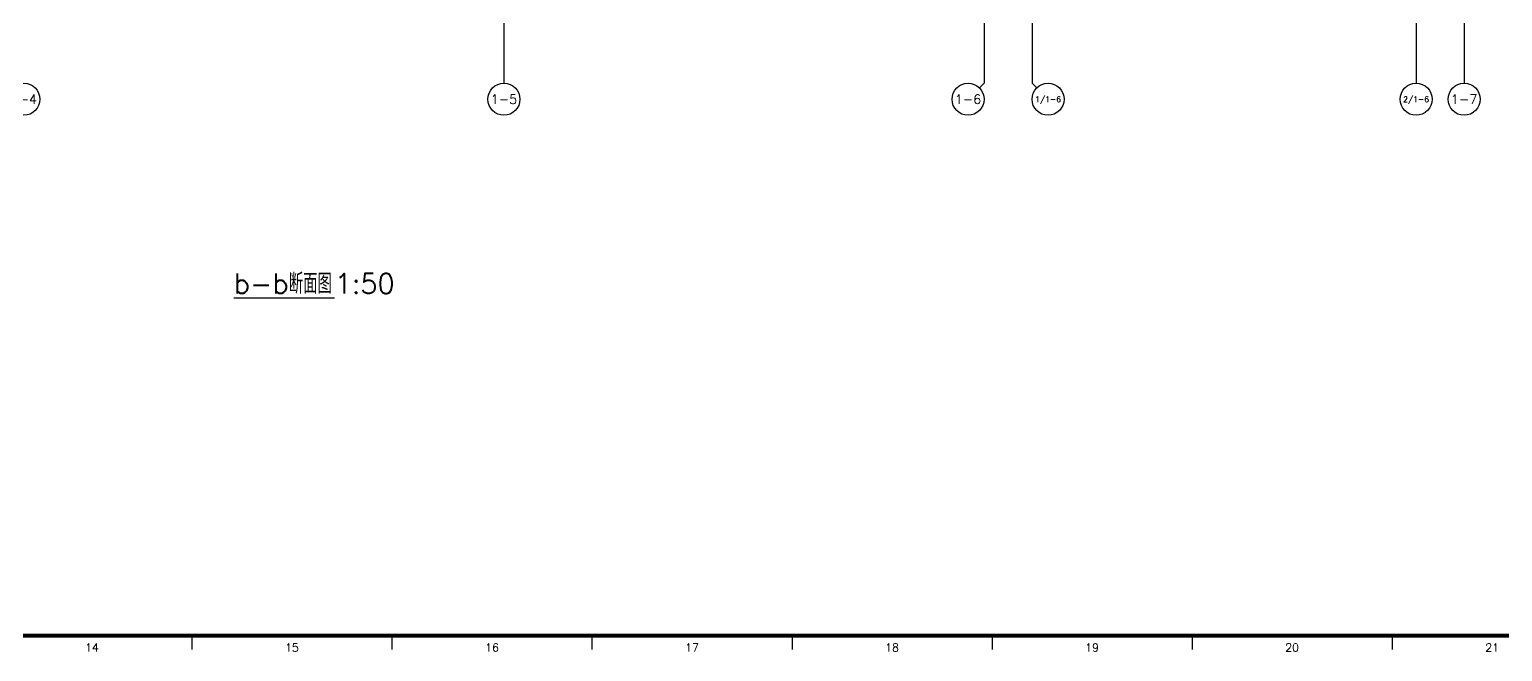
# Model space of a CAD drawing. Header units: inches. Extents: x 0 to 508000, y 0 to 738838.
# Drawn here: x 475320 to 493730, y 270713 to 278485 of the extents above; entities that cross this region are included whole.
import ezdxf
from ezdxf.enums import TextEntityAlignment as Align

# ---------------------------------------------------------------- set-up
doc = ezdxf.new("R2010")
doc.units = ezdxf.units.IN
doc.header["$LTSCALE"] = 1000
doc.header["$MEASUREMENT"] = 0
for name, color, linetype, true_color in [('AXIS', 3, 'Continuous', 0x00ff00), ('DIM_SYMB', 3, 'Continuous', 0x00ff00), ('TK', 7, 'Continuous', 0xffffff), ('ZG-图框层', 4, 'Continuous', 0x00ffff)]:
    doc.layers.add(name, color=color, linetype=linetype, true_color=true_color)
doc.styles.add('ISOCP', font='txt.shx', dxfattribs={"height": 0.2, "bigfont": 'gbcbig.shx'})
doc.styles.add('TXTSTY_ANONYMOUS', font='txt.shx', dxfattribs={"height": 0.2, "bigfont": 'gbcbig.shx'})

# ---------------------------------------------------------------- blocks, each defined once
blk = doc.blocks.new('DAnoyomous16964')
at = {"layer": 'AXIS', "lineweight": -3}
for p, q in [((481249.7492785454, 279205.7957104445), (481249.7492785454, 277813.0850898027)), ((487249.7492785454, 279205.7957104445), (487249.7492785454, 277813.0850898027)), ((487849.7492785454, 279205.7957104445), (487849.7492785454, 277813.0850898027)), ((492649.7492785454, 279205.7957104445), (492649.7492785454, 277813.0850898027)), ((493249.7492785454, 279205.7957104445), (493249.7492785454, 277813.0850898027)), ((487249.7492785454, 277813.0850898027), (487191.1706347466, 277754.5064460039)), ((487849.7492785454, 277813.0850898027), (487908.3279223442, 277754.5064460039))]:
    blk.add_line(p, q, dxfattribs=at)
for centre in [(475249.7492785454, 277613.0850898027), (481249.7492785454, 277613.0850898027), (487049.7492785454, 277613.0850898027), (488049.7492785454, 277613.0850898027), (492649.7492785454, 277613.0850898027), (493249.7492785454, 277613.0850898027)]:
    blk.add_circle(centre, 200, dxfattribs=at)
at = {"layer": 'AXIS', "color": 7, "true_color": 0xffffff, "style": 'TXTSTY_ANONYMOUS'}
for s, height, p in [('1-4', 116.6666641235352, (475249.7492785454, 277613.0850898027)), ('1-5', 116.6666641235352, (481249.7492785454, 277613.0850898027)), ('1-6', 116.6666641235352, (487049.7492785454, 277613.0850898027)), ('1/1-6', 70, (488049.7492785454, 277613.0850898027)), ('2/1-6', 70, (492649.7492785454, 277613.0850898027)), ('1-7', 116.6666641235352, (493249.7492785454, 277613.0850898027))]:
    blk.add_text(s, height=height, dxfattribs=at).set_placement(p, align=Align.MIDDLE_CENTER)
blk = doc.blocks.new('DAnoyomous39799')
at = {"layer": 'DIM_SYMB', "lineweight": -3}
blk.add_line((477873.5189272165, 275132.8496365547), (479133.5189272165, 275132.8496365547), dxfattribs=at)
at = {"layer": 'DIM_SYMB', "color": 7, "true_color": 0xffffff, "style": 'TXTSTY_ANONYMOUS'}
for s, p in [('b-b断面图', (477873.5189272165, 275185.3496365547)), ('1:50', (479134.1189272404, 275185.3496365547))]:
    blk.add_text(s, height=250, dxfattribs=at).set_placement(p)

msp = doc.modelspace()

# ---------------------------------------------------------------- linework, layer by layer
at = {"layer": 'TK', "lineweight": -3}
for p, q in [((477349.9999786615, 270934.090763092), (477349.9999786615, 270738.4308347702)), ((479849.9999786615, 270934.090763092), (479849.9999786615, 270738.4308347702)), ((482349.9999786615, 270934.090763092), (482349.9999786615, 270738.4308347702)), ((484849.9999786615, 270934.090763092), (484849.9999786615, 270738.4308347702)), ((487349.9999786615, 270934.090763092), (487349.9999786615, 270738.4308347702)), ((489849.9999786615, 270934.090763092), (489849.9999786615, 270738.4308347702)), ((492349.9999786615, 270934.090763092), (492349.9999786615, 270738.4308347702))]:
    msp.add_line(p, q, dxfattribs=at)
at = {"layer": 'ZG-图框层', "lineweight": -3, "const_width": 50}
msp.add_lwpolyline([(442349.9999786615, 270911.2607989311), (442349.9999786615, 311938.4308347702), (507499.9999985695, 311938.4308347702), (507499.9999985695, 270911.2607989311)], close=True, dxfattribs=at)

# ---------------------------------------------------------------- block references
at = {"layer": 'AXIS'}
msp.add_blockref('DAnoyomous16964', (0, 0), dxfattribs=at)
at = {"layer": 'DIM_SYMB'}
msp.add_blockref('DAnoyomous39799', (0, 0), dxfattribs=at)

# ---------------------------------------------------------------- texts
at = {"layer": 'TK', "style": 'ISOCP'}
for s, p in [('14', (476099.9999786615, 270763.4308347702)), ('15', (478599.9999786615, 270763.4308347702)), ('16', (481099.9999786615, 270763.4308347702)), ('17', (483599.9999786615, 270763.4308347702)), ('18', (486099.9999786615, 270763.4308347702)), ('19', (488599.9999786615, 270763.4308347702)), ('20', (491099.9999786615, 270763.4308347702)), ('21', (493599.9999786615, 270763.4308347702))]:
    msp.add_text(s, height=100, dxfattribs=at).set_placement(p, align=Align.MIDDLE_CENTER)

doc.saveas('drawing.dxf')
